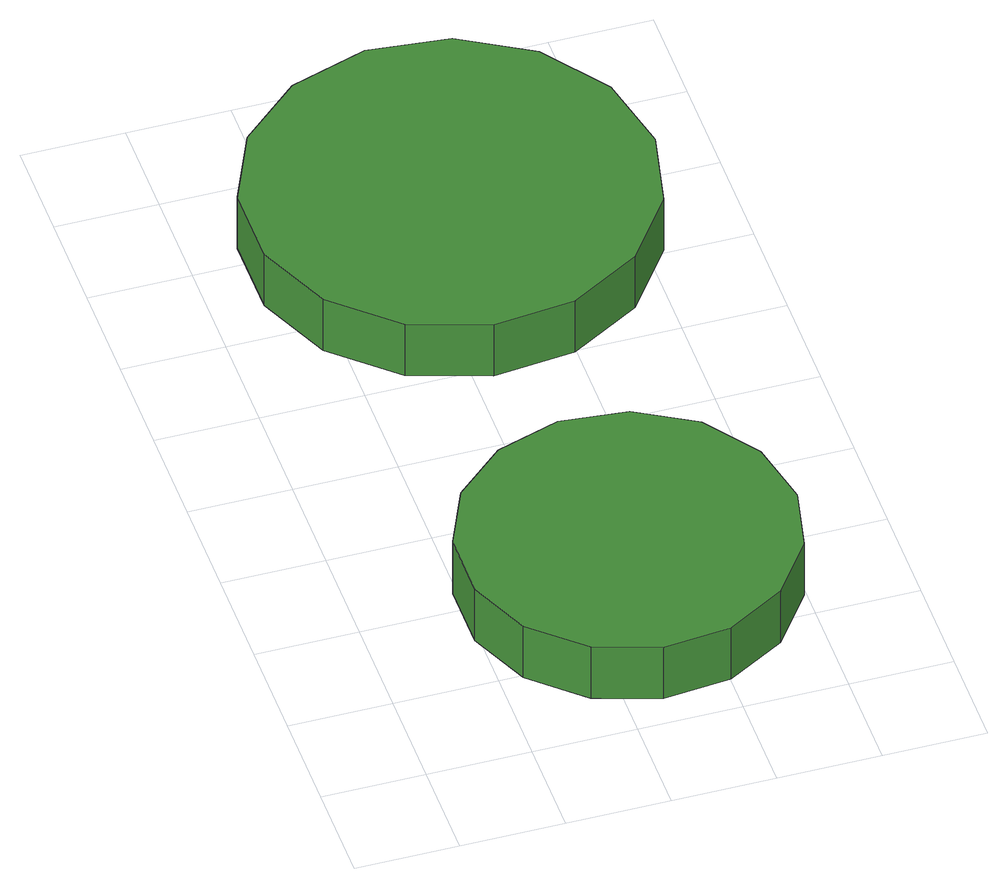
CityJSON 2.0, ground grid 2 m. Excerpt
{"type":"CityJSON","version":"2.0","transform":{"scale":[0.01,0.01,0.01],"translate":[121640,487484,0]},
"CityObjects":{
"tree1":{"type":"SolitaryVegetationObject","attributes":{"function":"something"},"geometry":[{"type":"MultiSurface","lod":"1","boundaries":[[[0,1,2,3,4,5,6,7,8,9,10,11,12,13,14]],[[15,16,17,18,19,20,21,22,23,24,25,26,27,28,29]],[[0,29,28,1]],[[1,28,27,2]],[[2,27,26,3]],[[3,26,25,4]],[[4,25,24,5]],[[5,24,23,6]],[[6,23,22,7]],[[7,22,21,8]],[[8,21,20,9]],[[9,20,19,10]],[[10,19,18,11]],[[11,18,17,12]],[[12,17,16,13]],[[13,16,15,14]],[[14,15,29,0]]]}]},
"tree2":{"type":"SolitaryVegetationObject","attributes":{"function":"something"},"geometry":[{"type":"MultiSurface","lod":"1","boundaries":[[[30,31,32,33,34,35,36,37,38,39,40,41,42,43,44]],[[45,46,47,48,49,50,51,52,53,54,55,56,57,58,59]],[[30,59,58,31]],[[31,58,57,32]],[[32,57,56,33]],[[33,56,55,34]],[[34,55,54,35]],[[35,54,53,36]],[[36,53,52,37]],[[37,52,51,38]],[[38,51,50,39]],[[39,50,49,40]],[[40,49,48,41]],[[41,48,47,42]],[[42,47,46,43]],[[43,46,45,44]],[[44,45,59,30]]]}]}
},
"vertices":[
[823,381,139],[795,511,139],[717,619,139],[602,685,139],[470,699,139],[344,658,139],[245,569,139],[191,448,139],[191,315,139],[245,194,139],[344,105,139],[470,64,139],[602,78,139],[717,144,139],[795,252,139],[795,252,14],[717,144,14],[602,78,14],[470,64,14],[344,105,14],[245,194,14],[191,315,14],[191,448,14],[245,569,14],[344,658,14],[470,699,14],[602,685,14],[717,619,14],[795,511,14],[823,381,14],
[857,1339,164],[823,1496,164],[728,1626,164],[589,1707,164],[429,1724,164],[276,1674,164],[156,1566,164],[91,1419,164],[91,1258,164],[156,1111,164],[276,1003,164],[429,953,164],[589,970,164],[728,1051,164],[823,1181,164],[823,1181,39],[728,1051,39],[589,970,39],[429,953,39],[276,1003,39],[156,1111,39],[91,1258,39],[91,1419,39],[156,1566,39],[276,1674,39],[429,1724,39],[589,1707,39],[728,1626,39],[823,1496,39],[857,1339,39]
]}
